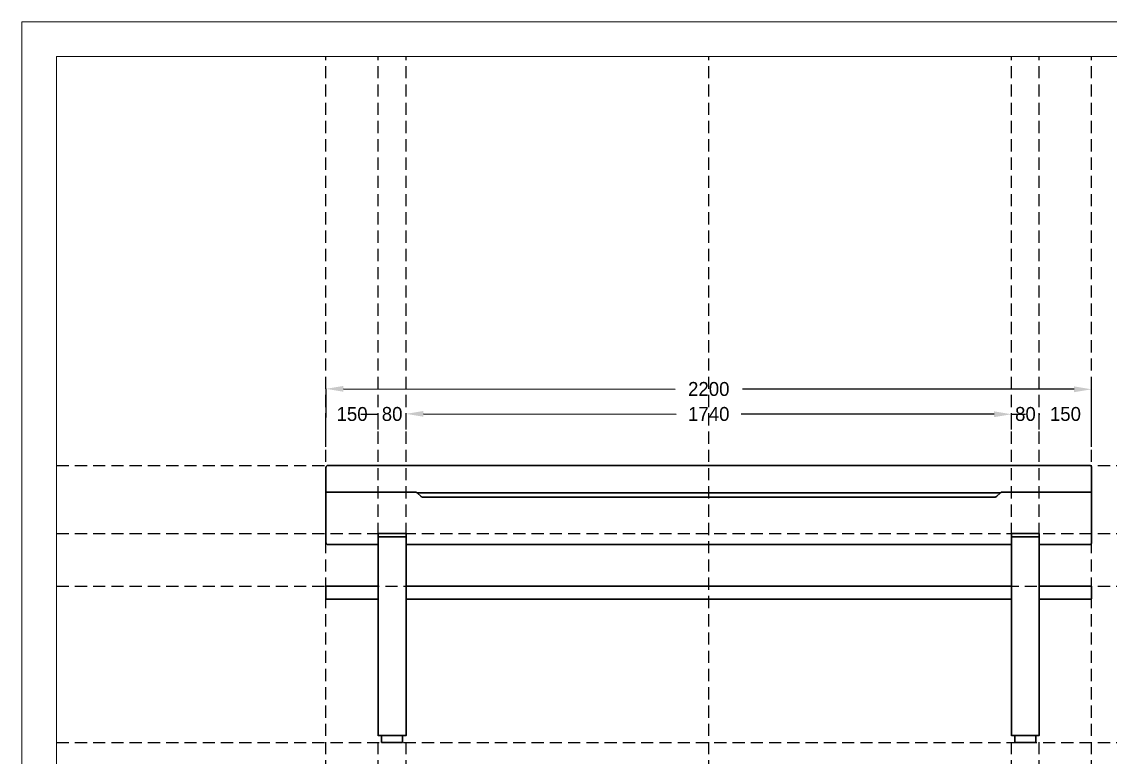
# Model space of a CAD drawing. Header units: millimetres. Extents: x 462 to 6402, y 441 to 4641.
# Drawn here: x 462 to 3590, y 2528 to 4641 of the extents above; entities that cross this region are included whole.
import ezdxf

# ---------------------------------------------------------------- set-up
doc = ezdxf.new("R2010")
doc.units = ezdxf.units.MM
doc.header["$PDSIZE"] = -1
doc.linetypes.add('KRESKOWA', pattern=[0.75, 0.5, -0.25])
doc.layers.get('0').update_dxf_attribs({"lineweight": 35})
for name, color, linetype in [('pomocnicza', 7, 'KRESKOWA'), ('tabelka', 7, 'Continuous'), ('wymiarowanie', 7, 'Continuous')]:
    doc.layers.add(name, color=color, linetype=linetype)
doc.dimstyles.get("Standard").update_dxf_attribs({"dimtxt": 0.18, "dimasz": 0.18, "dimexe": 0.18, "dimexo": 0.0625, "dimgap": 0.09, "dimtad": 0, "dimtih": 1, "dimtoh": 1, "dimdec": 4, "dimzin": 0, "dimdsep": 46, "dimtxsty": 'Standard', "dimcen": 0.09, "dimadec": 0, "dimazin": 0, "dimtfac": 1, "dimtdec": 4, "dimtofl": 0, "dimtmove": 0, "dimatfit": 3, "dimfxl": 1, "dimtolj": 1, "dimtzin": 0, "dimarcsym": 0})

# ---------------------------------------------------------------- blocks, each defined once
blk = doc.blocks.new('*D26')
at = {"layer": 'Defpoints', "color": 0, "transparency": 16777216}
for p in [(3536.3, 3584.9), (1336.2, 3419.7), (3536.2, 3419.7)]:
    blk.add_point(p, dxfattribs=at)
at = {"layer": 'wymiarowanie', "color": 0, "lineweight": -2, "transparency": 16777216}
for p, q in [((1336.2, 3419.7), (1336.3, 3586.4)), ((1386.3, 3586.2), (2339.5, 3585.6)), ((3486.3, 3584.9), (2532.9, 3585.5)), ((3536.2, 3419.8), (3536.3, 3585.1))]:
    blk.add_line(p, q, dxfattribs=at)
at = {"layer": 'wymiarowanie', "color": 0, "transparency": 16777216}
for points in [[(1386.3, 3594.6), (1386.3, 3577.9), (1336.3, 3586.3)], [(3486.3, 3593.2), (3486.3, 3576.6), (3536.3, 3584.9)]]:
    blk.add_solid(points, dxfattribs=at)
at = {"layer": 'wymiarowanie', "color": 0, "lineweight": 40, "transparency": 16777216, "insert": (2436.2, 3585.6), "char_height": 30, "attachment_point": 5}
blk.add_mtext('\\A1;{\\H1.3333x;2200}', dxfattribs=at)
blk = doc.blocks.new('*D27')
at = {"layer": 'Defpoints', "color": 0, "transparency": 16777216}
for p in [(3386.2, 3513.8), (3306.2, 3469), (3386.2, 3469)]:
    blk.add_point(p, dxfattribs=at)
at = {"layer": 'wymiarowanie', "color": 0, "lineweight": -2, "transparency": 16777216}
for p, q in [((3306.2, 3469.1), (3306.2, 3514)), ((3306.2, 3513.9), (3346.2, 3513.8)), ((3386.2, 3469.1), (3386.2, 3514))]:
    blk.add_line(p, q, dxfattribs=at)
at = {"layer": 'wymiarowanie', "color": 0, "lineweight": 40, "transparency": 16777216, "insert": (3346.2, 3513.8), "char_height": 30, "attachment_point": 5}
blk.add_mtext('\\A1;{\\H1.3333x;80}', dxfattribs=at)
blk = doc.blocks.new('_None')
blk = doc.blocks.new('*D28')
at = {"layer": 'Defpoints', "color": 0, "transparency": 16777216}
for p in [(3536.2, 3513.7), (3386.2, 3469), (3536.2, 3469)]:
    blk.add_point(p, dxfattribs=at)
at = {"layer": 'wymiarowanie', "color": 0, "lineweight": -2, "transparency": 16777216}
for p, q in [((3386.2, 3469), (3386.2, 3514)), ((3386.2, 3513.8), (3387.9, 3513.8)), ((3536.2, 3513.7), (3534.5, 3513.7)), ((3536.2, 3469.1), (3536.2, 3513.9))]:
    blk.add_line(p, q, dxfattribs=at)
at = {"layer": 'wymiarowanie', "color": 0, "lineweight": 40, "transparency": 16777216, "insert": (3461.2, 3513.8), "char_height": 30, "attachment_point": 5}
blk.add_mtext('\\A1;{\\H1.3333x;150}', dxfattribs=at)
blk = doc.blocks.new('*D29')
at = {"layer": 'Defpoints', "color": 0, "transparency": 16777216}
for p in [(1486.2, 3513.7), (1336.2, 3468.9), (1486.2, 3469)]:
    blk.add_point(p, dxfattribs=at)
at = {"layer": 'wymiarowanie', "color": 0, "lineweight": -2, "transparency": 16777216}
for p, q in [((1336.2, 3469), (1336.2, 3513.9)), ((1336.2, 3513.8), (1337.9, 3513.8)), ((1486.2, 3513.7), (1484.6, 3513.7)), ((1486.2, 3469), (1486.2, 3513.8))]:
    blk.add_line(p, q, dxfattribs=at)
at = {"layer": 'wymiarowanie', "color": 0, "lineweight": 40, "transparency": 16777216, "insert": (1411.2, 3513.7), "char_height": 30, "attachment_point": 5}
blk.add_mtext('\\A1;{\\H1.3333x;150}', dxfattribs=at)
blk = doc.blocks.new('*D30')
at = {"layer": 'Defpoints', "color": 0, "transparency": 16777216}
for p in [(1566.2, 3513.7), (1486.2, 3469), (1566.2, 3469)]:
    blk.add_point(p, dxfattribs=at)
at = {"layer": 'wymiarowanie', "color": 0, "lineweight": -2, "transparency": 16777216}
for p, q in [((1436.2, 3513.8), (1486.2, 3513.8)), ((1486.2, 3469), (1486.2, 3514)), ((1566.2, 3469), (1566.2, 3513.9))]:
    blk.add_line(p, q, dxfattribs=at)
at = {"layer": 'wymiarowanie', "color": 0, "lineweight": 40, "transparency": 16777216, "insert": (1526.2, 3513.8), "char_height": 30, "attachment_point": 5}
blk.add_mtext('\\A1;{\\H1.3333x;80}', dxfattribs=at)
blk = doc.blocks.new('*D31')
at = {"layer": 'Defpoints', "color": 0, "transparency": 16777216}
for p in [(3306.2, 3513.2), (1566.2, 3469), (3306.2, 3469.1)]:
    blk.add_point(p, dxfattribs=at)
at = {"layer": 'wymiarowanie', "color": 0, "lineweight": -2, "transparency": 16777216}
for p, q in [((1566.2, 3469), (1566.2, 3514.5)), ((1616.2, 3514.3), (2342.9, 3513.8)), ((3256.2, 3513.3), (2529.5, 3513.7)), ((3306.2, 3469.1), (3306.2, 3513.4))]:
    blk.add_line(p, q, dxfattribs=at)
at = {"layer": 'wymiarowanie', "color": 0, "transparency": 16777216}
for points in [[(1616.2, 3522.6), (1616.2, 3506), (1566.2, 3514.3)], [(3256.2, 3521.6), (3256.2, 3504.9), (3306.2, 3513.2)]]:
    blk.add_solid(points, dxfattribs=at)
at = {"layer": 'wymiarowanie', "color": 0, "lineweight": 40, "transparency": 16777216, "insert": (2436.2, 3513.8), "char_height": 30, "attachment_point": 5}
blk.add_mtext('\\A1;{\\H1.3333x;1740}', dxfattribs=at)

msp = doc.modelspace()

# ---------------------------------------------------------------- linework, layer by layer
for p, q in [((1336.3, 3361.6), (1336.2, 3361)), ((1336.2, 3361), (1336.2, 3360.4)), ((1336.2, 3360.4), (1336.2, 3289.4)), ((1336.5, 3362.2), (1336.3, 3361.6)), ((1336.7, 3362.8), (1336.5, 3362.2)), ((1336.7, 3362.9), (1337, 3363.4)), ((1336.7, 3362.9), (1336.7, 3362.8)), ((1337, 3363.4), (1337.4, 3363.9)), ((1337.4, 3363.9), (1337.7, 3364.4)), ((1337.7, 3364.4), (1338.2, 3364.8)), ((1338.2, 3364.8), (1338.7, 3365.2)), ((1338.7, 3365.2), (1339.2, 3365.5)), ((1339.2, 3365.5), (1339.8, 3365.8)), ((1339.8, 3365.8), (1340.3, 3366)), ((1340.3, 3366), (1340.9, 3366.2)), ((1340.9, 3366.2), (1341.6, 3366.3)), ((1341.6, 3366.3), (1342.2, 3366.3)), ((3530.2, 3366.3), (1342.2, 3366.3)), ((3530.2, 3366.3), (3530.8, 3366.3)), ((3530.8, 3366.3), (3531.4, 3366.2)), ((3531.4, 3366.2), (3532, 3366)), ((3532, 3366), (3532.6, 3365.8)), ((3532.6, 3365.8), (3533.2, 3365.5)), ((3533.2, 3365.5), (3533.7, 3365.2)), ((3533.7, 3365.2), (3534.2, 3364.8)), ((3534.2, 3364.8), (3534.6, 3364.4)), ((3534.6, 3364.4), (3535, 3363.9)), ((3535, 3363.9), (3535.4, 3363.4)), ((3535.4, 3363.4), (3535.6, 3362.9)), ((3535.6, 3362.9), (3535.7, 3362.8)), ((3535.9, 3362.2), (3535.7, 3362.8)), ((3536.1, 3361.6), (3535.9, 3362.2)), ((3536.2, 3361), (3536.1, 3361.6)), ((3536.2, 3360.4), (3536.2, 3361)), ((3536.2, 3289.4), (3536.2, 3360.4)), ((1336.2, 3289.1), (1336.2, 3289.4)), ((1336.3, 3288.8), (1336.2, 3289.1)), ((1336.3, 3288.1), (1336.2, 3287.8)), ((1336.2, 3287.8), (1336.2, 3287.5)), ((1336.2, 3144.5), (1336.2, 3287.5)), ((1336.4, 3288.5), (1336.3, 3288.8)), ((1336.4, 3288.4), (1336.3, 3288.1)), ((1336.6, 3288.6), (1336.4, 3288.4)), ((1336.4, 3288.4), (1336.4, 3288.5)), ((1336.4, 3288.4), (1336.4, 3288.4)), ((1336.6, 3288.2), (1336.4, 3288.4)), ((1336.8, 3288.9), (1336.6, 3288.6)), ((1336.7, 3288.1), (1336.6, 3288.2)), ((1337, 3289.1), (1336.8, 3288.9)), ((1337, 3287.8), (1336.8, 3288)), ((1337.3, 3289.2), (1337, 3289.1)), ((1337.3, 3287.6), (1337, 3287.8)), ((1337.6, 3289.4), (1337.3, 3289.2)), ((1337.9, 3289.4), (1337.6, 3289.4)), ((1337.9, 3287.4), (1337.6, 3287.5)), ((1338.2, 3289.5), (1337.9, 3289.4)), ((1592.2, 3289.5), (1338.2, 3289.5)), ((1592.6, 3289.4), (1592.2, 3289.5)), ((1593.1, 3289.4), (1592.6, 3289.4)), ((1593.6, 3289.3), (1593.1, 3289.4)), ((1594.1, 3289.2), (1593.6, 3289.3)), ((1594.6, 3289.1), (1594.1, 3289.2)), ((1595.1, 3288.9), (1594.6, 3289.1)), ((1595.6, 3288.8), (1595.1, 3288.9)), ((1596.1, 3288.5), (1595.6, 3288.8)), ((1596.6, 3288.3), (1596.1, 3288.5)), ((1597.1, 3288.1), (1596.6, 3288.3)), ((1597.5, 3287.8), (1597.1, 3288.1)), ((1597.9, 3287.6), (1597.5, 3287.8)), ((1598.2, 3287.4), (1597.9, 3287.6)), ((1598.3, 3287.3), (1598.2, 3287.4)), ((3274.2, 3287.4), (1598.2, 3287.4)), ((1598.7, 3287), (1598.3, 3287.3)), ((1598.7, 3287), (1599, 3286.7)), ((1599, 3286.7), (1608.3, 3277.6)), ((3273.4, 3286.7), (3264, 3277.6)), ((3273.7, 3287), (3273.4, 3286.7)), ((3274, 3287.3), (3273.7, 3287)), ((3274.2, 3287.4), (3274, 3287.3)), ((3274.4, 3287.6), (3274.2, 3287.4)), ((3274.9, 3287.8), (3274.4, 3287.6)), ((3275.3, 3288.1), (3274.9, 3287.8)), ((3275.8, 3288.3), (3275.3, 3288.1)), ((3276.3, 3288.5), (3275.8, 3288.3)), ((3276.8, 3288.8), (3276.3, 3288.5)), ((3277.3, 3288.9), (3276.8, 3288.8)), ((3277.8, 3289.1), (3277.3, 3288.9)), ((3278.3, 3289.2), (3277.8, 3289.1)), ((3278.8, 3289.3), (3278.3, 3289.2)), ((3279.3, 3289.4), (3278.8, 3289.3)), ((3279.8, 3289.4), (3279.3, 3289.4)), ((3280.2, 3289.5), (3279.8, 3289.4)), ((3534.2, 3289.5), (3280.2, 3289.5)), ((3534.2, 3289.5), (3534.5, 3289.4)), ((3534.5, 3289.4), (3534.8, 3289.4)), ((3534.5, 3287.4), (3534.8, 3287.5)), ((3534.8, 3289.4), (3535.1, 3289.2)), ((3535.1, 3289.2), (3535.4, 3289.1)), ((3535.1, 3287.6), (3535.4, 3287.8)), ((3535.4, 3289.1), (3535.6, 3288.9)), ((3535.4, 3287.8), (3535.6, 3288)), ((3535.6, 3288.9), (3535.8, 3288.6)), ((3535.7, 3288.1), (3535.8, 3288.2)), ((3535.8, 3288.6), (3535.9, 3288.4)), ((3535.8, 3288.2), (3535.9, 3288.4)), ((3535.9, 3288.4), (3536, 3288.5)), ((3535.9, 3288.4), (3536, 3288.4)), ((3536, 3288.5), (3536.1, 3288.8)), ((3536, 3288.4), (3536.1, 3288.1)), ((3536.1, 3288.8), (3536.2, 3289.1)), ((3536.1, 3288.1), (3536.2, 3287.8)), ((3536.2, 3289.1), (3536.2, 3289.4)), ((3536.2, 3287.8), (3536.2, 3287.5)), ((3536.2, 3287.5), (3536.2, 3144.5)), ((1608.3, 3277.6), (1608.7, 3277.3)), ((1608.7, 3277.3), (1609, 3277)), ((1609, 3277), (1609.4, 3276.7)), ((1609.4, 3276.7), (1609.8, 3276.4)), ((1609.8, 3276.4), (1610.3, 3276.2)), ((1610.3, 3276.2), (1610.8, 3275.9)), ((1610.8, 3275.9), (1611.3, 3275.7)), ((1611.3, 3275.7), (1611.8, 3275.5)), ((1611.8, 3275.5), (1612.3, 3275.3)), ((1612.3, 3275.3), (1612.8, 3275.1)), ((1612.8, 3275.1), (1613.3, 3275)), ((1613.3, 3275), (1613.8, 3274.9)), ((1613.8, 3274.9), (1614.3, 3274.8)), ((1614.3, 3274.8), (1614.8, 3274.8)), ((1614.8, 3274.8), (1615.2, 3274.8)), ((1615.2, 3274.8), (3257.2, 3274.8)), ((3257.2, 3274.8), (3257.6, 3274.8)), ((3257.6, 3274.8), (3258.1, 3274.8)), ((3258.1, 3274.8), (3258.6, 3274.9)), ((3258.6, 3274.9), (3259.1, 3275)), ((3259.1, 3275), (3259.6, 3275.1)), ((3259.6, 3275.1), (3260.1, 3275.3)), ((3260.1, 3275.3), (3260.6, 3275.5)), ((3260.6, 3275.5), (3261.1, 3275.7)), ((3261.1, 3275.7), (3261.6, 3275.9)), ((3261.6, 3275.9), (3262.1, 3276.2)), ((3262.1, 3276.2), (3262.5, 3276.4)), ((3262.5, 3276.4), (3263, 3276.7)), ((3263, 3276.7), (3263.4, 3277)), ((3263.4, 3277), (3263.7, 3277.3)), ((3264, 3277.6), (3263.7, 3277.3)), ((1486.3, 3169.1), (1486.2, 3168.8)), ((1486.2, 3168.5), (1486.2, 3168.8)), ((1486.2, 3162.5), (1486.2, 3168.5)), ((1486.2, 3162.2), (1486.2, 3162.5)), ((1486.2, 3162.2), (1486.3, 3161.9)), ((1486.2, 3160.5), (1487.9, 3160.5)), ((1486.2, 3160.5), (1486.2, 3138.5)), ((1486.4, 3169.4), (1486.3, 3169.1)), ((1486.3, 3161.9), (1486.4, 3161.6)), ((1486.4, 3169.4), (1486.6, 3169.7)), ((1486.4, 3161.6), (1486.6, 3161.3)), ((1486.6, 3169.7), (1486.8, 3169.9)), ((1486.8, 3161.1), (1486.6, 3161.3)), ((1487, 3170.1), (1486.8, 3169.9)), ((1487, 3160.9), (1486.8, 3161.1)), ((1487.3, 3170.3), (1487, 3170.1)), ((1487, 3160.9), (1487.3, 3160.7)), ((1487.3, 3170.3), (1487.6, 3170.4)), ((1487.6, 3160.6), (1487.3, 3160.7)), ((1487.9, 3170.5), (1487.6, 3170.4)), ((1487.9, 3160.5), (1487.6, 3160.6)), ((1487.9, 3170.5), (1488.2, 3170.5)), ((1488.2, 3160.5), (1487.9, 3160.5)), ((1488.2, 3170.5), (1564.2, 3170.5)), ((1564.2, 3160.5), (1488.2, 3160.5)), ((1564.2, 3170.5), (1564.5, 3170.5)), ((1564.2, 3160.5), (1564.5, 3160.5)), ((1564.5, 3170.5), (1564.8, 3170.4)), ((1564.5, 3160.5), (1564.8, 3160.6)), ((1564.5, 3160.5), (1566.2, 3160.5)), ((1564.8, 3170.4), (1565.1, 3170.3)), ((1565.1, 3160.7), (1564.8, 3160.6)), ((1565.1, 3170.3), (1565.4, 3170.1)), ((1565.4, 3160.9), (1565.1, 3160.7)), ((1565.4, 3170.1), (1565.6, 3169.9)), ((1565.4, 3160.9), (1565.6, 3161.1)), ((1565.6, 3169.9), (1565.8, 3169.7)), ((1565.6, 3161.1), (1565.8, 3161.3)), ((1565.8, 3169.7), (1566, 3169.4)), ((1565.8, 3161.3), (1566, 3161.6)), ((1566, 3169.4), (1566.1, 3169.1)), ((1566, 3161.6), (1566.1, 3161.9)), ((1566.1, 3169.1), (1566.2, 3168.8)), ((1566.2, 3162.2), (1566.1, 3161.9)), ((1566.2, 3168.5), (1566.2, 3168.8)), ((1566.2, 3162.5), (1566.2, 3168.5)), ((1566.2, 3162.2), (1566.2, 3162.5)), ((1566.2, 3160.5), (1566.2, 3138.5)), ((3306.3, 3169.1), (3306.2, 3168.8)), ((3306.2, 3168.5), (3306.2, 3168.8)), ((3306.2, 3162.5), (3306.2, 3168.5)), ((3306.2, 3162.2), (3306.2, 3162.5)), ((3306.2, 3162.2), (3306.3, 3161.9)), ((3307.9, 3160.5), (3306.2, 3160.5)), ((3306.2, 3160.5), (3306.2, 3138.5)), ((3306.4, 3169.4), (3306.3, 3169.1)), ((3306.3, 3161.9), (3306.4, 3161.6)), ((3306.4, 3169.4), (3306.6, 3169.7)), ((3306.4, 3161.6), (3306.6, 3161.3)), ((3306.6, 3169.7), (3306.8, 3169.9)), ((3306.8, 3161.1), (3306.6, 3161.3)), ((3307, 3170.1), (3306.8, 3169.9)), ((3307, 3160.9), (3306.8, 3161.1)), ((3307.3, 3170.3), (3307, 3170.1)), ((3307, 3160.9), (3307.3, 3160.7)), ((3307.3, 3170.3), (3307.6, 3170.4)), ((3307.6, 3160.6), (3307.3, 3160.7)), ((3307.9, 3170.5), (3307.6, 3170.4)), ((3307.9, 3160.5), (3307.6, 3160.6)), ((3307.9, 3170.5), (3308.2, 3170.5)), ((3308.2, 3160.5), (3307.9, 3160.5)), ((3308.2, 3170.5), (3384.2, 3170.5)), ((3384.2, 3160.5), (3308.2, 3160.5)), ((3384.2, 3170.5), (3384.5, 3170.5)), ((3384.2, 3160.5), (3384.5, 3160.5)), ((3384.5, 3170.5), (3384.8, 3170.4)), ((3384.5, 3160.5), (3384.8, 3160.6)), ((3386.2, 3160.5), (3384.5, 3160.5)), ((3384.8, 3170.4), (3385.1, 3170.3)), ((3385.1, 3160.7), (3384.8, 3160.6)), ((3385.1, 3170.3), (3385.4, 3170.1)), ((3385.4, 3160.9), (3385.1, 3160.7)), ((3385.4, 3170.1), (3385.6, 3169.9)), ((3385.4, 3160.9), (3385.6, 3161.1)), ((3385.6, 3169.9), (3385.8, 3169.7)), ((3385.6, 3161.1), (3385.8, 3161.3)), ((3385.8, 3169.7), (3386, 3169.4)), ((3385.8, 3161.3), (3386, 3161.6)), ((3386, 3169.4), (3386.1, 3169.1)), ((3386, 3161.6), (3386.1, 3161.9)), ((3386.1, 3169.1), (3386.2, 3168.8)), ((3386.2, 3162.2), (3386.1, 3161.9)), ((3386.2, 3168.5), (3386.2, 3168.8)), ((3386.2, 3162.5), (3386.2, 3168.5)), ((3386.2, 3162.2), (3386.2, 3162.5)), ((3386.2, 3138.5), (3386.2, 3160.5)), ((1336.2, 3143.8), (1336.2, 3144.5)), ((1336.3, 3143.2), (1336.2, 3143.8)), ((1336.5, 3142.6), (1336.3, 3143.2)), ((1336.7, 3142.1), (1336.5, 3142.6)), ((1336.7, 3142.1), (1336.7, 3142)), ((1336.7, 3142), (1337, 3141.5)), ((1337, 3141.5), (1337.4, 3141)), ((1337.4, 3141), (1337.7, 3140.5)), ((1337.7, 3140.5), (1338.2, 3140)), ((1338.2, 3140), (1338.7, 3139.7)), ((1338.7, 3139.7), (1339.2, 3139.3)), ((1339.2, 3139.3), (1339.8, 3139)), ((1339.8, 3139), (1340.3, 3138.8)), ((1340.3, 3138.8), (1340.9, 3138.7)), ((1340.9, 3138.7), (1341.6, 3138.6)), ((1341.6, 3138.6), (1342.2, 3138.5)), ((1342.2, 3138.5), (1486.2, 3138.5)), ((1486.2, 3138.5), (1486.2, 3114.1)), ((1566.2, 3138.5), (3306.2, 3138.5)), ((1566.2, 3138.5), (1566.2, 3114.1)), ((3306.2, 3138.5), (3306.2, 3114.1)), ((3386.2, 3138.5), (3530.2, 3138.5)), ((3386.2, 3138.5), (3386.2, 3114.1)), ((3530.2, 3138.5), (3530.8, 3138.6)), ((3530.8, 3138.6), (3531.4, 3138.7)), ((3531.4, 3138.7), (3532, 3138.8)), ((3532, 3138.8), (3532.6, 3139)), ((3532.6, 3139), (3533.2, 3139.3)), ((3533.2, 3139.3), (3533.7, 3139.7)), ((3533.7, 3139.7), (3534.2, 3140)), ((3534.2, 3140), (3534.6, 3140.5)), ((3534.6, 3140.5), (3535, 3141)), ((3535, 3141), (3535.4, 3141.5)), ((3535.4, 3141.5), (3535.6, 3142)), ((3535.6, 3142), (3535.7, 3142.1)), ((3535.9, 3142.6), (3535.7, 3142.1)), ((3536.1, 3143.2), (3535.9, 3142.6)), ((3536.2, 3143.8), (3536.1, 3143.2)), ((3536.2, 3144.5), (3536.2, 3143.8)), ((1486.2, 3114.1), (1486.2, 3019.5)), ((1566.2, 3114.1), (1566.2, 3019.5)), ((3306.2, 3114.1), (3306.2, 3019.5)), ((3386.2, 3114.1), (3386.2, 3019.5)), ((1336.3, 3018.1), (1336.2, 3017.8)), ((1336.2, 3017.5), (1336.2, 3017.8)), ((1336.2, 2983.5), (1336.2, 3017.5)), ((1336.4, 3018.4), (1336.3, 3018.1)), ((1336.6, 3018.7), (1336.4, 3018.4)), ((1336.8, 3018.9), (1336.6, 3018.7)), ((1337, 3019.1), (1336.8, 3018.9)), ((1337.3, 3019.3), (1337, 3019.1)), ((1337.6, 3019.4), (1337.3, 3019.3)), ((1337.9, 3019.5), (1337.6, 3019.4)), ((1338.2, 3019.5), (1337.9, 3019.5)), ((1338.2, 3019.5), (1486.2, 3019.5)), ((1486.2, 2981.5), (1486.2, 3019.5)), ((1566.2, 3019.5), (3306.2, 3019.5)), ((1566.2, 3019.5), (1566.2, 2981.5)), ((3306.2, 2981.5), (3306.2, 3019.5)), ((3534.2, 3019.5), (3386.2, 3019.5)), ((3386.2, 3019.5), (3386.2, 2981.5)), ((3534.5, 3019.5), (3534.2, 3019.5)), ((3534.8, 3019.4), (3534.5, 3019.5)), ((3535.1, 3019.3), (3534.8, 3019.4)), ((3535.4, 3019.1), (3535.1, 3019.3)), ((3535.6, 3018.9), (3535.4, 3019.1)), ((3535.8, 3018.7), (3535.6, 3018.9)), ((3536, 3018.4), (3535.8, 3018.7)), ((3536.1, 3018.1), (3536, 3018.4)), ((3536.2, 3017.8), (3536.1, 3018.1)), ((3536.2, 3017.8), (3536.2, 3017.5)), ((3536.2, 3017.5), (3536.2, 2983.5)), ((1336.2, 2983.5), (1336.2, 2983.2)), ((1336.2, 2983.2), (1336.3, 2982.9)), ((1336.3, 2982.9), (1336.4, 2982.6)), ((1336.4, 2982.6), (1336.6, 2982.3)), ((1336.6, 2982.3), (1336.8, 2982.1)), ((1336.8, 2982.1), (1337, 2981.9)), ((1337, 2981.9), (1337.3, 2981.7)), ((1337.3, 2981.7), (1337.6, 2981.6)), ((1337.6, 2981.6), (1337.9, 2981.5)), ((1337.9, 2981.5), (1338.2, 2981.5)), ((1486.2, 2981.5), (1338.2, 2981.5)), ((1486.2, 2981.5), (1486.2, 2636)), ((1566.2, 2981.5), (3306.2, 2981.5)), ((1566.2, 2981.5), (1566.2, 2636)), ((3263, 2981.5), (3261.2, 2981.5)), ((3263, 2981.5), (3261.2, 2981.5)), ((3263.6, 2981.5), (3263, 2981.5)), ((3263.6, 2981.5), (3263, 2981.5)), ((3263.6, 2981.5), (3263.6, 2981.5)), ((3263.6, 2981.5), (3264.1, 2981.5)), ((3263.6, 2981.5), (3263.6, 2981.5)), ((3263.6, 2981.5), (3264.1, 2981.5)), ((3276.3, 2981.5), (3275.9, 2981.5)), ((3276.3, 2981.5), (3275.9, 2981.5)), ((3306.2, 2981.5), (3306.2, 2636)), ((3534.2, 2981.5), (3386.2, 2981.5)), ((3386.2, 2981.5), (3386.2, 2636)), ((3534.2, 2981.5), (3534.5, 2981.5)), ((3534.5, 2981.5), (3534.8, 2981.6)), ((3534.8, 2981.6), (3535.1, 2981.7)), ((3535.1, 2981.7), (3535.4, 2981.9)), ((3535.4, 2981.9), (3535.6, 2982.1)), ((3535.6, 2982.1), (3535.8, 2982.3)), ((3535.8, 2982.3), (3536, 2982.6)), ((3536, 2982.6), (3536.1, 2982.9)), ((3536.1, 2982.9), (3536.2, 2983.2)), ((3536.2, 2983.5), (3536.2, 2983.2)), ((1486.2, 2589.5), (1486.2, 2636)), ((1566.2, 2636), (1566.2, 2589.5)), ((3306.2, 2589.5), (3306.2, 2636)), ((3386.2, 2589.5), (3386.2, 2636)), ((1486.2, 2589.5), (1496.2, 2589.5)), ((1496.2, 2589.5), (1496.2, 2569.5)), ((1496.2, 2589.5), (1556.2, 2589.5)), ((1556.2, 2569.5), (1496.2, 2569.5)), ((1556.2, 2589.5), (1556.2, 2569.5)), ((1556.2, 2589.5), (1566.2, 2589.5)), ((3316.2, 2589.5), (3306.2, 2589.5)), ((3316.2, 2589.5), (3316.2, 2569.5)), ((3316.2, 2589.5), (3376.2, 2589.5)), ((3376.2, 2569.5), (3316.2, 2569.5)), ((3376.2, 2589.5), (3376.2, 2569.5)), ((3386.2, 2589.5), (3376.2, 2589.5))]:
    msp.add_line(p, q)
at = {"layer": 'pomocnicza', "ltscale": 70}
for points in [[(1336.2, 541.1), (1336.2, 4541.1)], [(3536.2, 541.1), (3536.2, 4541.1)], [(561.9, 3366.3), (6301.9, 3366.3)], [(561.9, 2569.5), (6301.9, 2569.5)]]:
    msp.add_lwpolyline(points, dxfattribs=at)
at = {"layer": 'pomocnicza', "color": 254, "ltscale": 70}
for points in [[(1486.2, 541.1), (1486.2, 4541.1)], [(1566.2, 541.1), (1566.2, 4541.1)], [(2436.2, 541.1), (2436.2, 4541.1)], [(3306.2, 541.1), (3306.2, 4541.1)], [(3386.2, 541.1), (3386.2, 4541.1)], [(561.9, 3170.5), (6301.9, 3170.5)], [(561.9, 3019.5), (6301.9, 3019.5)]]:
    msp.add_lwpolyline(points, dxfattribs=at)
at = {"layer": 'tabelka', "lineweight": 5}
for points in [[(461.9, 4641.1), (6401.9, 4641.1), (6401.9, 441.1), (461.9, 441.1)], [(561.9, 4541.1), (6301.9, 4541.1), (6301.9, 541.1), (561.9, 541.1)]]:
    msp.add_lwpolyline(points, close=True, dxfattribs=at)

# ---------------------------------------------------------------- dimensions: what is measured, and where the dimension line sits
at = {"layer": 'wymiarowanie', "color": 0, "lineweight": 40}
for base, p1, p2, override, picture, middle in [((3536.3, 3584.9), (1336.2, 3419.7), (3536.2, 3419.7), {"dimtxt": 30, "dimasz": 50, "dimgap": 30, "dimdec": 0}, '*D26', (2436.2, 3585.6)), ((3386.2, 3513.8), (3306.2, 3469), (3386.2, 3469), {"dimtxt": 30, "dimasz": 50, "dimgap": 30, "dimdec": 0, "dimblk1": 'None', "dimblk2": 'None', "dimsah": 1, "dimsd2": 1}, '*D27', (3346.2, 3513.8)), ((1486.2, 3513.7), (1336.2, 3468.9), (1486.2, 3469), {"dimtxt": 30, "dimasz": 50, "dimgap": 30, "dimdec": 0, "dimblk1": 'None', "dimblk2": 'None', "dimsah": 1}, '*D29', (1411.2, 3513.7)), ((1566.2, 3513.7), (1486.2, 3469), (1566.2, 3469), {"dimtxt": 30, "dimasz": 50, "dimgap": 30, "dimdec": 0, "dimblk1": 'None', "dimsah": 1, "dimsd2": 1}, '*D30', (1526.2, 3513.8)), ((3306.2, 3513.2), (1566.2, 3469), (3306.2, 3469.1), {"dimtxt": 30, "dimasz": 50, "dimgap": 30, "dimdec": 0}, '*D31', (2436.2, 3513.8)), ((3536.2, 3513.7), (3386.2, 3469), (3536.2, 3469), {"dimtxt": 30, "dimasz": 50, "dimgap": 30, "dimdec": 0, "dimblk1": 'None', "dimblk2": 'None', "dimsah": 1}, '*D28', (3461.2, 3513.8))]:
    dim = msp.add_linear_dim(base=base, p1=p1, p2=p2, angle=179.9641, text='{\\H1.3333x;<>}', dimstyle='Standard', override=override, dxfattribs=at)
    dim.commit()
    dim.dimension.update_dxf_attribs({"geometry": picture, "text_midpoint": middle, "dimtype": 160})

doc.saveas('drawing.dxf')
